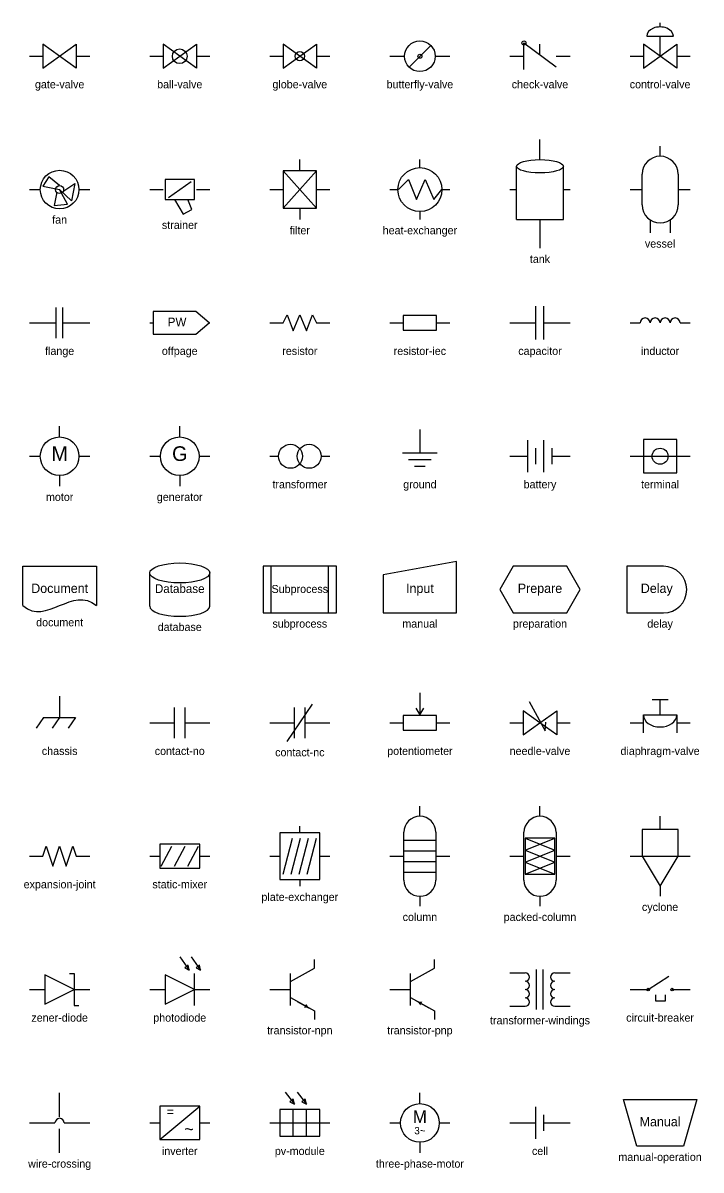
# Model space of a CAD drawing. Header units: millimetres. Extents: x -81 to 2045, y -3666 to 54.
# Drawn here: x -55 to 961, y -1671 to 50 of the extents above; entities that cross this region are included whole.
import ezdxf
from ezdxf.enums import TextEntityAlignment as Align

# ---------------------------------------------------------------- set-up
doc = ezdxf.new("R2010")
doc.units = ezdxf.units.MM
doc.layers.get('0').update_dxf_attribs({"linetype": 'CONTINUOUS', "true_color": 0x344755})
for name, color, linetype, true_color in [('Electrical', 7, 'CONTINUOUS', 0x6477ba), ('Equipment', 7, 'CONTINUOUS', 0x355463), ('Process', 7, 'CONTINUOUS', 0x147c77)]:
    doc.layers.add(name, color=color, linetype=linetype, true_color=true_color)

# ---------------------------------------------------------------- blocks, each defined once
blk = doc.blocks.new('CC_GATE_VALVE')
at = {"color": 0, "linetype": 'CONTINUOUS'}
for p, q in [((-45, 0), (-25, 0)), ((25, 0), (45, 0))]:
    blk.add_line(p, q, dxfattribs=at)
for points in [[(-25, -18), (0, 0), (-25, 18)], [(25, -18), (0, 0), (25, 18)]]:
    blk.add_lwpolyline(points, close=True, dxfattribs=at)
blk = doc.blocks.new('CC_BALL_VALVE')
at = {"color": 0, "linetype": 'CONTINUOUS'}
for p, q in [((-45, 0), (-25, 0)), ((25, 0), (45, 0))]:
    blk.add_line(p, q, dxfattribs=at)
for points in [[(-25, -18), (0, 0), (-25, 18)], [(25, -18), (0, 0), (25, 18)]]:
    blk.add_lwpolyline(points, close=True, dxfattribs=at)
blk.add_circle((0, 0), 11, dxfattribs=at)
blk = doc.blocks.new('CC_GLOBE_VALVE')
at = {"color": 0, "linetype": 'CONTINUOUS'}
for p, q in [((-45, 0), (-25, 0)), ((25, 0), (45, 0))]:
    blk.add_line(p, q, dxfattribs=at)
for points in [[(-25, -18), (0, 0), (-25, 18)], [(25, -18), (0, 0), (25, 18)]]:
    blk.add_lwpolyline(points, close=True, dxfattribs=at)
blk.add_circle((0, 0), 7, dxfattribs=at)
blk = doc.blocks.new('CC_BUTTERFLY_VALVE')
at = {"color": 0, "linetype": 'CONTINUOUS'}
for p, q in [((-45, 0), (-23, 0)), ((-16.3, -16.3), (16.3, 16.3)), ((23, 0), (45, 0))]:
    blk.add_line(p, q, dxfattribs=at)
for radius in [23, 3]:
    blk.add_circle((0, 0), radius, dxfattribs=at)
blk = doc.blocks.new('CC_CHECK_VALVE')
at = {"color": 0, "linetype": 'CONTINUOUS'}
for p, q in [((-24, -20), (-24, 20)), ((-24, 20), (24, -16)), ((0, 2), (0, 18)), ((-45, 0), (-24, 0)), ((24, 0), (45, 0))]:
    blk.add_line(p, q, dxfattribs=at)
blk.add_circle((-24, 20), 3, dxfattribs=at)
blk = doc.blocks.new('CC_CONTROL_VALVE')
at = {"color": 0, "linetype": 'CONTINUOUS'}
for p, q in [((0, 44), (0, 50)), ((-20, 30), (20, 30)), ((0, 0), (0, 30)), ((-45, 0), (-25, 0)), ((25, 0), (45, 0))]:
    blk.add_line(p, q, dxfattribs=at)
for points in [[(-25, -18), (0, 0), (-25, 18)], [(25, -18), (0, 0), (25, 18)]]:
    blk.add_lwpolyline(points, close=True, dxfattribs=at)
blk.add_ellipse((0, 30), major_axis=(20, 0), ratio=0.7, start_param=0, end_param=3.141593, dxfattribs=at)
blk = doc.blocks.new('CC_FAN')
at = {"color": 0, "linetype": 'CONTINUOUS'}
for p, q in [((-45, 0), (-29, 0)), ((29, 0), (45, 0))]:
    blk.add_line(p, q, dxfattribs=at)
for points in [[(0, 6), (-16, 19), (-25, 5), (0, 0)], [(-4, -4), (-8, -24), (12, -22), (0, 0)], [(5, -3), (23, 9), (18, -17), (0, 0)]]:
    blk.add_lwpolyline(points, dxfattribs=at)
for radius in [29, 6]:
    blk.add_circle((0, 0), radius, dxfattribs=at)
blk = doc.blocks.new('CC_STRAINER')
at = {"color": 0, "linetype": 'CONTINUOUS'}
for p, q in [((-45, 0), (-25, 0)), ((-17, -12), (17, 12)), ((25, 0), (45, 0))]:
    blk.add_line(p, q, dxfattribs=at)
blk.add_lwpolyline([(-22, -15), (22, -15), (22, 15), (-22, 15)], close=True, dxfattribs=at)
blk.add_lwpolyline([(-8, -15), (5, -37), (18, -30), (12, -15)], dxfattribs=at)
blk = doc.blocks.new('CC_FILTER')
at = {"color": 0, "linetype": 'CONTINUOUS'}
for p, q in [((0, 28), (0, 45)), ((-25, -28), (25, 28)), ((-25, 28), (25, -28)), ((-45, 0), (-25, 0)), ((25, 0), (45, 0)), ((0, -28), (0, -45))]:
    blk.add_line(p, q, dxfattribs=at)
blk.add_lwpolyline([(-25, -28), (25, -28), (25, 28), (-25, 28)], close=True, dxfattribs=at)
blk = doc.blocks.new('CC_HEAT_EXCHANGER')
at = {"color": 0, "linetype": 'CONTINUOUS'}
for p, q in [((0, 33), (0, 45)), ((-45, 0), (-33, 0)), ((33, 0), (45, 0)), ((0, -33), (0, -45))]:
    blk.add_line(p, q, dxfattribs=at)
blk.add_lwpolyline([(-32, 0), (-17, 15), (-5, -15), (8, 15), (21, -15), (33, 0)], dxfattribs=at)
blk.add_circle((0, 0), 33, dxfattribs=at)
blk = doc.blocks.new('CC_TANK')
at = {"color": 0, "linetype": 'CONTINUOUS'}
for p, q in [((0, 45), (0, 75)), ((-35, -45), (-35, 35)), ((35, -45), (35, 35)), ((-45, 0), (-35, 0)), ((35, 0), (45, 0)), ((-35, -45), (35, -45)), ((0, -45), (0, -88))]:
    blk.add_line(p, q, dxfattribs=at)
blk.add_ellipse((0, 35), major_axis=(35, 0), ratio=0.285714, dxfattribs=at)
blk = doc.blocks.new('CC_VESSEL')
at = {"color": 0, "linetype": 'CONTINUOUS'}
for p, q in [((0, 50), (0, 65)), ((-27, -23), (-27, 23)), ((27, 23), (27, -23)), ((-45, 0), (-27, 0)), ((27, 0), (45, 0)), ((-15, -45.45), (-15, -65)), ((15, -45.45), (15, -65))]:
    blk.add_line(p, q, dxfattribs=at)
for centre, start, end in [((0, 23), 0, 180), ((0, -23), 180, 360)]:
    blk.add_arc(centre, 27, start, end, dxfattribs=at)
blk = doc.blocks.new('CC_FLANGE')
at = {"color": 0, "linetype": 'CONTINUOUS'}
for p, q in [((-5, -23), (-5, 23)), ((5, -23), (5, 23)), ((-45, 0), (-5, 0)), ((5, 0), (45, 0))]:
    blk.add_line(p, q, dxfattribs=at)
blk = doc.blocks.new('CC_OFFPAGE')
at = {"color": 0, "linetype": 'CONTINUOUS'}
for p, q in [((-45, 0), (-40, 0)), ((44, 0), (45, 0))]:
    blk.add_line(p, q, dxfattribs=at)
blk.add_lwpolyline([(-40, -17), (24, -17), (44, 0), (24, 17), (-40, 17)], close=True, dxfattribs=at)
blk.add_text('PW', height=13, dxfattribs=at).set_placement((-4, -5), align=Align.CENTER)
blk = doc.blocks.new('CC_RESISTOR')
at = {"color": 0, "linetype": 'CONTINUOUS'}
for p, q in [((-45, 0), (-25, 0)), ((25, 0), (45, 0))]:
    blk.add_line(p, q, dxfattribs=at)
blk.add_lwpolyline([(-25, 0), (-19, 12), (-10, -12), (0, 12), (10, -12), (19, 12), (25, 0)], dxfattribs=at)
blk = doc.blocks.new('CC_RESISTOR_IEC')
at = {"color": 0, "linetype": 'CONTINUOUS'}
for p, q in [((-45, 0), (-25, 0)), ((25, 0), (45, 0))]:
    blk.add_line(p, q, dxfattribs=at)
blk.add_lwpolyline([(-25, -11), (25, -11), (25, 11), (-25, 11)], close=True, dxfattribs=at)
blk = doc.blocks.new('CC_CAPACITOR')
at = {"color": 0, "linetype": 'CONTINUOUS'}
for p, q in [((-6, -25), (-6, 25)), ((6, -25), (6, 25)), ((-45, 0), (-6, 0)), ((6, 0), (45, 0))]:
    blk.add_line(p, q, dxfattribs=at)
blk = doc.blocks.new('CC_INDUCTOR')
at = {"color": 0, "linetype": 'CONTINUOUS'}
for p, q in [((-45, 0), (-30, 0)), ((30, 0), (45, 0))]:
    blk.add_line(p, q, dxfattribs=at)
for centre in [(-22.5, 0), (-7.5, 0), (7.5, 0), (22.5, 0)]:
    blk.add_arc(centre, 7.5, 0, 180, dxfattribs=at)
blk = doc.blocks.new('CC_MOTOR')
at = {"color": 0, "linetype": 'CONTINUOUS'}
for p, q in [((0, 29), (0, 45)), ((-45, 0), (-29, 0)), ((29, 0), (45, 0)), ((0, -29), (0, -45))]:
    blk.add_line(p, q, dxfattribs=at)
blk.add_circle((0, 0), 29, dxfattribs=at)
blk.add_text('M', height=22, dxfattribs=at).set_placement((0, -7), align=Align.CENTER)
blk = doc.blocks.new('CC_GENERATOR')
at = {"color": 0, "linetype": 'CONTINUOUS'}
for p, q in [((0, 29), (0, 45)), ((-45, 0), (-29, 0)), ((29, 0), (45, 0)), ((0, -29), (0, -45))]:
    blk.add_line(p, q, dxfattribs=at)
blk.add_circle((0, 0), 29, dxfattribs=at)
blk.add_text('G', height=22, dxfattribs=at).set_placement((0, -7), align=Align.CENTER)
blk = doc.blocks.new('CC_TRANSFORMER')
at = {"color": 0, "linetype": 'CONTINUOUS'}
for p, q in [((-45, 0), (-32, 0)), ((32, 0), (45, 0))]:
    blk.add_line(p, q, dxfattribs=at)
for centre in [(-14, 0), (14, 0)]:
    blk.add_circle(centre, 18, dxfattribs=at)
blk = doc.blocks.new('CC_GROUND')
at = {"color": 0, "linetype": 'CONTINUOUS'}
for p, q in [((0, 40), (0, 5)), ((-26, 5), (26, 5)), ((-17, -5), (17, -5)), ((-8, -15), (8, -15))]:
    blk.add_line(p, q, dxfattribs=at)
blk = doc.blocks.new('CC_BATTERY')
at = {"color": 0, "linetype": 'CONTINUOUS'}
for p, q in [((-18, -24), (-18, 24)), ((6, -24), (6, 24)), ((-45, 0), (-18, 0)), ((-6, -12), (-6, 12)), ((18, -12), (18, 12)), ((18, 0), (45, 0))]:
    blk.add_line(p, q, dxfattribs=at)
blk = doc.blocks.new('CC_TERMINAL')
at = {"color": 0, "linetype": 'CONTINUOUS'}
blk.add_line((-45, 0), (45, 0), dxfattribs=at)
blk.add_lwpolyline([(-25, -25), (25, -25), (25, 25), (-25, 25)], close=True, dxfattribs=at)
blk.add_circle((0, 0), 12, dxfattribs=at)
blk = doc.blocks.new('CC_DOCUMENT')
at = {"color": 0, "linetype": 'CONTINUOUS'}
for p, q in [((-55, -24), (-55, 35)), ((-55, 35), (55, 35)), ((55, 35), (55, -24))]:
    blk.add_line(p, q, dxfattribs=at)
blk.add_open_spline([(-55, -24), (-20, -55), (20, 7), (55, -24)], degree=3, dxfattribs=at)
blk.add_text('Document', height=14, dxfattribs=at).set_placement((0, -5), align=Align.CENTER)
blk = doc.blocks.new('CC_DATABASE')
at = {"color": 0, "linetype": 'CONTINUOUS'}
for p, q in [((-45, -25), (-45, 25)), ((45, -25), (45, 25))]:
    blk.add_line(p, q, dxfattribs=at)
blk.add_ellipse((0, 25), major_axis=(45, 0), ratio=0.333333, dxfattribs=at)
blk.add_ellipse((0, -25), major_axis=(45, 0), ratio=0.333333, start_param=3.141593, end_param=6.283185, dxfattribs=at)
blk.add_text('Database', height=13, dxfattribs=at).set_placement((0, -5), align=Align.CENTER)
blk = doc.blocks.new('CC_SUBPROCESS')
at = {"color": 0, "linetype": 'CONTINUOUS'}
for p, q in [((-43, -35), (-43, 35)), ((43, -35), (43, 35))]:
    blk.add_line(p, q, dxfattribs=at)
blk.add_lwpolyline([(-55, -35), (55, -35), (55, 35), (-55, 35)], close=True, dxfattribs=at)
blk.add_text('Subprocess', height=12, dxfattribs=at).set_placement((0, -5), align=Align.CENTER)
blk = doc.blocks.new('CC_MANUAL')
at = {"color": 0, "linetype": 'CONTINUOUS'}
blk.add_lwpolyline([(-55, -35), (55, -35), (55, 42), (-55, 22)], close=True, dxfattribs=at)
blk.add_text('Input', height=14, dxfattribs=at).set_placement((0, -5), align=Align.CENTER)
blk = doc.blocks.new('CC_PREPARATION')
at = {"color": 0, "linetype": 'CONTINUOUS'}
blk.add_lwpolyline([(-40, -35), (40, -35), (60, 0), (40, 35), (-40, 35), (-60, 0)], close=True, dxfattribs=at)
blk.add_text('Prepare', height=14, dxfattribs=at).set_placement((0, -5), align=Align.CENTER)
blk = doc.blocks.new('CC_DELAY')
at = {"color": 0, "linetype": 'CONTINUOUS'}
for p, q in [((5, 35), (-50, 35)), ((-50, 35), (-50, -35)), ((-50, -35), (5, -35))]:
    blk.add_line(p, q, dxfattribs=at)
blk.add_arc((5, 0), 35, -90, 90, dxfattribs=at)
blk.add_text('Delay', height=14, dxfattribs=at).set_placement((-5, -5), align=Align.CENTER)
blk = doc.blocks.new('CC_CHASSIS')
at = {"color": 0, "linetype": 'CONTINUOUS'}
for p, q in [((0, 40), (0, 8)), ((-24, 8), (-35, -8)), ((-24, 8), (24, 8)), ((0, 8), (-11, -8)), ((24, 8), (13, -8))]:
    blk.add_line(p, q, dxfattribs=at)
blk = doc.blocks.new('CC_CONTACT_NO')
at = {"color": 0, "linetype": 'CONTINUOUS'}
for p, q in [((-8, -23), (-8, 23)), ((8, -23), (8, 23)), ((-45, 0), (-8, 0)), ((8, 0), (45, 0))]:
    blk.add_line(p, q, dxfattribs=at)
blk = doc.blocks.new('CC_CONTACT_NC')
at = {"color": 0, "linetype": 'CONTINUOUS'}
for p, q in [((-19, -28), (19, 28)), ((-8, -23), (-8, 23)), ((8, -23), (8, 23)), ((-45, 0), (-8, 0)), ((8, 0), (45, 0))]:
    blk.add_line(p, q, dxfattribs=at)
blk = doc.blocks.new('CC_POTENTIOMETER')
at = {"color": 0, "linetype": 'CONTINUOUS'}
for p, q in [((0, 45), (0, 12)), ((-45, 0), (-25, 0)), ((25, 0), (45, 0))]:
    blk.add_line(p, q, dxfattribs=at)
blk.add_lwpolyline([(-6, 22), (0, 12), (6, 22)], dxfattribs=at)
blk.add_lwpolyline([(-25, -11), (25, -11), (25, 11), (-25, 11)], close=True, dxfattribs=at)
blk = doc.blocks.new('CC_NEEDLE_VALVE')
at = {"color": 0, "linetype": 'CONTINUOUS'}
for p, q in [((-16, 32), (8, -12)), ((-45, 0), (-25, 0)), ((25, 0), (45, 0))]:
    blk.add_line(p, q, dxfattribs=at)
for points in [[(-25, -18), (0, 0), (-25, 18)], [(25, -18), (0, 0), (25, 18)]]:
    blk.add_lwpolyline(points, close=True, dxfattribs=at)
blk.add_lwpolyline([(2, -1), (8, -12), (9, 1)], dxfattribs=at)
blk = doc.blocks.new('CC_DIAPHRAGM_VALVE')
at = {"color": 0, "linetype": 'CONTINUOUS'}
for p, q in [((-12, 35), (12, 35)), ((0, 12), (0, 35)), ((-45, 0), (-25, 0)), ((25, 0), (45, 0))]:
    blk.add_line(p, q, dxfattribs=at)
blk.add_lwpolyline([(-25, -15), (-25, 12), (25, 12), (25, -15)], dxfattribs=at)
blk.add_ellipse((0, 12), major_axis=(25, 0), ratio=0.72, start_param=3.141593, end_param=6.283185, dxfattribs=at)
blk = doc.blocks.new('CC_EXPANSION_JOINT')
at = {"color": 0, "linetype": 'CONTINUOUS'}
for p, q in [((-45, 0), (-25, 0)), ((25, 0), (45, 0))]:
    blk.add_line(p, q, dxfattribs=at)
blk.add_lwpolyline([(-25, 0), (-20, 15), (-10, -15), (0, 15), (10, -15), (20, 15), (25, 0)], dxfattribs=at)
blk = doc.blocks.new('CC_STATIC_MIXER')
at = {"color": 0, "linetype": 'CONTINUOUS'}
for p, q in [((-45, 0), (-30, 0)), ((-28, -15), (-12, 15)), ((-8, -15), (8, 15)), ((12, -15), (28, 15)), ((30, 0), (45, 0))]:
    blk.add_line(p, q, dxfattribs=at)
blk.add_lwpolyline([(-30, -18), (30, -18), (30, 18), (-30, 18)], close=True, dxfattribs=at)
blk = doc.blocks.new('CC_PLATE_EXCHANGER')
at = {"color": 0, "linetype": 'CONTINUOUS'}
for p, q in [((0, 35), (0, 45)), ((-25, -27), (-11, 27)), ((-13, -27), (1, 27)), ((-1, -27), (13, 27)), ((11, -27), (25, 27)), ((-45, 0), (-30, 0)), ((30, 0), (45, 0)), ((0, -35), (0, -45))]:
    blk.add_line(p, q, dxfattribs=at)
blk.add_lwpolyline([(-30, -35), (30, -35), (30, 35), (-30, 35)], close=True, dxfattribs=at)
blk = doc.blocks.new('CC_COLUMN')
at = {"color": 0, "linetype": 'CONTINUOUS'}
for p, q in [((0, 60), (0, 75)), ((-24, -36), (-24, 36)), ((24, 36), (24, -36)), ((-24, 24), (24, 24)), ((-45, 0), (-24, 0)), ((-24, 8), (24, 8)), ((24, 0), (45, 0)), ((-24, -8), (24, -8)), ((-24, -24), (24, -24)), ((0, -60), (0, -75))]:
    blk.add_line(p, q, dxfattribs=at)
for centre, start, end in [((0, 36), 0, 180), ((0, -36), 180, 360)]:
    blk.add_arc(centre, 24, start, end, dxfattribs=at)
blk = doc.blocks.new('CC_PACKED_COLUMN')
at = {"color": 0, "linetype": 'CONTINUOUS'}
for p, q in [((0, 60), (0, 75)), ((-24, -36), (-24, 36)), ((24, 36), (24, -36)), ((-22, 9), (22, 27)), ((-22, 27), (22, 9)), ((-45, 0), (-24, 0)), ((-22, -9), (22, 9)), ((-22, 9), (22, -9)), ((24, 0), (45, 0)), ((-22, -27), (22, -9)), ((-22, -9), (22, -27)), ((0, -60), (0, -75))]:
    blk.add_line(p, q, dxfattribs=at)
blk.add_lwpolyline([(-22, -27), (22, -27), (22, 27), (-22, 27)], close=True, dxfattribs=at)
for centre, start, end in [((0, 36), 0, 180), ((0, -36), 180, 360)]:
    blk.add_arc(centre, 24, start, end, dxfattribs=at)
blk = doc.blocks.new('CC_CYCLONE')
at = {"color": 0, "linetype": 'CONTINUOUS'}
for p, q in [((0, 40), (0, 60)), ((-45, 0), (-27, 0)), ((27, 0), (45, 0)), ((0, -45), (0, -60))]:
    blk.add_line(p, q, dxfattribs=at)
blk.add_lwpolyline([(-27, 0), (27, 0), (27, 40), (-27, 40)], close=True, dxfattribs=at)
blk.add_lwpolyline([(-27, 0), (0, -45), (27, 0)], dxfattribs=at)
blk = doc.blocks.new('CC_ZENER_DIODE')
at = {"color": 0, "linetype": 'CONTINUOUS'}
for p, q in [((-45, 0), (-22, 0)), ((22, 0), (45, 0))]:
    blk.add_line(p, q, dxfattribs=at)
blk.add_lwpolyline([(-22, -22), (22, 0), (-22, 22)], close=True, dxfattribs=at)
blk.add_lwpolyline([(15, 24), (22, 24), (22, -24), (29, -24)], dxfattribs=at)
blk = doc.blocks.new('CC_PHOTODIODE')
at = {"color": 0, "linetype": 'CONTINUOUS'}
for p, q in [((0, 49), (14, 29)), ((17, 49), (31, 29)), ((22, -24), (22, 24)), ((-45, 0), (-22, 0)), ((22, 0), (45, 0))]:
    blk.add_line(p, q, dxfattribs=at)
for points in [[(14, 29), (12.6, 36.5), (7.4, 32.9)], [(31, 29), (29.6, 36.5), (24.4, 32.9)], [(-22, -22), (22, 0), (-22, 22)]]:
    blk.add_lwpolyline(points, close=True, dxfattribs=at)
blk = doc.blocks.new('CC_TRANSISTOR_NPN')
at = {"color": 0, "linetype": 'CONTINUOUS'}
for p, q in [((22, 32), (22, 45)), ((-14, 12), (22, 32)), ((-14, -24), (-14, 24)), ((-45, 0), (-14, 0)), ((-14, -12), (22, -32)), ((-4, -17.6), (14, -27.6)), ((22, -32), (22, -45))]:
    blk.add_line(p, q, dxfattribs=at)
blk.add_solid([(14, -27.6), (9.4, -21.4), (6.4, -26.9)], dxfattribs=at)
blk = doc.blocks.new('CC_TRANSISTOR_PNP')
at = {"color": 0, "linetype": 'CONTINUOUS'}
for p, q in [((22, 32), (22, 45)), ((-14, 12), (22, 32)), ((-14, -24), (-14, 24)), ((-45, 0), (-14, 0)), ((-14, -12), (22, -32)), ((14, -27.6), (-4, -17.6)), ((22, -32), (22, -45))]:
    blk.add_line(p, q, dxfattribs=at)
blk.add_solid([(-4, -17.6), (0.6, -23.7), (3.6, -18.2)], dxfattribs=at)
blk = doc.blocks.new('CC_TRANSFORMER_WINDINGS')
at = {"color": 0, "linetype": 'CONTINUOUS'}
for p, q in [((-45, 25), (-22, 25)), ((-5, -30), (-5, 30)), ((5, -30), (5, 30)), ((22, 25), (45, 25)), ((-45, -25), (-22, -25)), ((22, -25), (45, -25))]:
    blk.add_line(p, q, dxfattribs=at)
for centre, start, end in [((-22, 18.75), -90, 90), ((22, 18.75), 90, 270), ((-22, 6.25), -90, 90), ((-22, -6.25), -90, 90), ((22, 6.25), 90, 270), ((22, -6.25), 90, 270), ((-22, -18.75), -90, 90), ((22, -18.75), 90, 270)]:
    blk.add_arc(centre, 6.25, start, end, dxfattribs=at)
blk = doc.blocks.new('CC_CIRCUIT_BREAKER')
at = {"color": 0, "linetype": 'CONTINUOUS'}
for p, q in [((-18, 0), (13, 20)), ((-45, 0), (-18, 0)), ((18, 0), (45, 0))]:
    blk.add_line(p, q, dxfattribs=at)
blk.add_lwpolyline([(-7, -8), (-7, -17), (8, -17), (8, -8)], dxfattribs=at)
for centre in [(-18, 0), (18, 0)]:
    blk.add_circle(centre, 2, dxfattribs=at)
blk = doc.blocks.new('CC_WIRE_CROSSING')
at = {"color": 0, "linetype": 'CONTINUOUS'}
for p, q in [((0, 9), (0, 45)), ((-45, 0), (-7, 0)), ((7, 0), (45, 0)), ((0, -45), (0, -9))]:
    blk.add_line(p, q, dxfattribs=at)
blk.add_arc((0, 0), 7, 0, 180, dxfattribs=at)
blk = doc.blocks.new('CC_INVERTER')
at = {"color": 0, "linetype": 'CONTINUOUS'}
for p, q in [((-30, -25), (30, 25)), ((-45, 0), (-30, 0)), ((30, 0), (45, 0))]:
    blk.add_line(p, q, dxfattribs=at)
blk.add_lwpolyline([(-30, -25), (30, -25), (30, 25), (-30, 25)], close=True, dxfattribs=at)
for s, height, p in [('=', 14, (-14, 10)), ('~', 18, (14, -18))]:
    blk.add_text(s, height=height, dxfattribs=at).set_placement(p, align=Align.CENTER)
blk = doc.blocks.new('CC_PV_MODULE')
at = {"color": 0, "linetype": 'CONTINUOUS'}
for p, q in [((-22, 46), (-8, 28)), ((-4, 46), (10, 28)), ((-10, -20), (-10, 20)), ((10, -20), (10, 20)), ((-45, 0), (-30, 0)), ((-30, 0), (30, 0)), ((30, 0), (45, 0))]:
    blk.add_line(p, q, dxfattribs=at)
for points in [[(-8, 28), (-9.8, 35.5), (-14.8, 31.6)], [(10, 28), (8.2, 35.5), (3.2, 31.6)], [(-30, -20), (30, -20), (30, 20), (-30, 20)]]:
    blk.add_lwpolyline(points, close=True, dxfattribs=at)
blk = doc.blocks.new('CC_THREE_PHASE_MOTOR')
at = {"color": 0, "linetype": 'CONTINUOUS'}
for p, q in [((0, 29), (0, 45)), ((-45, 0), (-29, 0)), ((29, 0), (45, 0)), ((0, -29), (0, -45))]:
    blk.add_line(p, q, dxfattribs=at)
blk.add_circle((0, 0), 29, dxfattribs=at)
for s, height, p in [('M', 19, (0, 0)), ('3~', 11, (0, -17))]:
    blk.add_text(s, height=height, dxfattribs=at).set_placement(p, align=Align.CENTER)
blk = doc.blocks.new('CC_CELL')
at = {"color": 0, "linetype": 'CONTINUOUS'}
for p, q in [((-6, -24), (-6, 24)), ((-45, 0), (-6, 0)), ((6, -12), (6, 12)), ((6, 0), (45, 0))]:
    blk.add_line(p, q, dxfattribs=at)
blk = doc.blocks.new('CC_MANUAL_OPERATION')
at = {"color": 0, "linetype": 'CONTINUOUS'}
blk.add_lwpolyline([(-55, 35), (55, 35), (35, -35), (-35, -35)], close=True, dxfattribs=at)
blk.add_text('Manual', height=14, dxfattribs=at).set_placement((0, -5), align=Align.CENTER)

msp = doc.modelspace()

# ---------------------------------------------------------------- block references
at = {"layer": 'Electrical'}
ref = msp.add_blockref('CC_CAPACITOR', (720, -400), dxfattribs=at)
ref.add_attrib('TAG', 'capacitor', dxfattribs={"height": 12}).set_placement((720, -448), align=Align.CENTER)
ref = msp.add_blockref('CC_RESISTOR', (360, -400), dxfattribs=at)
ref.add_attrib('TAG', 'resistor', dxfattribs={"height": 12}).set_placement((360, -448), align=Align.CENTER)
ref = msp.add_blockref('CC_RESISTOR_IEC', (540, -400), dxfattribs=at)
ref.add_attrib('TAG', 'resistor-iec', dxfattribs={"height": 12}).set_placement((540, -448), align=Align.CENTER)
ref = msp.add_blockref('CC_INDUCTOR', (900, -400), dxfattribs=at)
ref.add_attrib('TAG', 'inductor', dxfattribs={"height": 12}).set_placement((900, -448), align=Align.CENTER)
ref = msp.add_blockref('CC_MOTOR', (0, -600), dxfattribs=at)
ref.add_attrib('TAG', 'motor', dxfattribs={"height": 12}).set_placement((0, -667), align=Align.CENTER)
ref = msp.add_blockref('CC_GENERATOR', (180, -600), dxfattribs=at)
ref.add_attrib('TAG', 'generator', dxfattribs={"height": 12}).set_placement((180, -667), align=Align.CENTER)
ref = msp.add_blockref('CC_GROUND', (540, -600), dxfattribs=at)
ref.add_attrib('TAG', 'ground', dxfattribs={"height": 12}).set_placement((540, -648), align=Align.CENTER)
ref = msp.add_blockref('CC_TRANSFORMER', (360, -600), dxfattribs=at)
ref.add_attrib('TAG', 'transformer', dxfattribs={"height": 12}).set_placement((360, -648), align=Align.CENTER)
ref = msp.add_blockref('CC_BATTERY', (720, -600), dxfattribs=at)
ref.add_attrib('TAG', 'battery', dxfattribs={"height": 12}).set_placement((720, -648), align=Align.CENTER)
ref = msp.add_blockref('CC_TERMINAL', (900, -600), dxfattribs=at)
ref.add_attrib('TAG', 'terminal', dxfattribs={"height": 12}).set_placement((900, -648), align=Align.CENTER)
ref = msp.add_blockref('CC_CHASSIS', (0, -1000), dxfattribs=at)
ref.add_attrib('TAG', 'chassis', dxfattribs={"height": 12}).set_placement((0, -1048), align=Align.CENTER)
ref = msp.add_blockref('CC_POTENTIOMETER', (540, -1000), dxfattribs=at)
ref.add_attrib('TAG', 'potentiometer', dxfattribs={"height": 12}).set_placement((540, -1048), align=Align.CENTER)
ref = msp.add_blockref('CC_CONTACT_NO', (180, -1000), dxfattribs=at)
ref.add_attrib('TAG', 'contact-no', dxfattribs={"height": 12}).set_placement((180, -1048), align=Align.CENTER)
ref = msp.add_blockref('CC_CONTACT_NC', (360, -1000), dxfattribs=at)
ref.add_attrib('TAG', 'contact-nc', dxfattribs={"height": 12}).set_placement((360, -1050), align=Align.CENTER)
ref = msp.add_blockref('CC_PHOTODIODE', (180, -1400), dxfattribs=at)
ref.add_attrib('TAG', 'photodiode', dxfattribs={"height": 12}).set_placement((180, -1448), align=Align.CENTER)
ref = msp.add_blockref('CC_TRANSISTOR_NPN', (360, -1400), dxfattribs=at)
ref.add_attrib('TAG', 'transistor-npn', dxfattribs={"height": 12}).set_placement((360, -1467), align=Align.CENTER)
ref = msp.add_blockref('CC_TRANSISTOR_PNP', (540, -1400), dxfattribs=at)
ref.add_attrib('TAG', 'transistor-pnp', dxfattribs={"height": 12}).set_placement((540, -1467), align=Align.CENTER)
ref = msp.add_blockref('CC_ZENER_DIODE', (0, -1400), dxfattribs=at)
ref.add_attrib('TAG', 'zener-diode', dxfattribs={"height": 12}).set_placement((0, -1448), align=Align.CENTER)
ref = msp.add_blockref('CC_TRANSFORMER_WINDINGS', (720, -1400), dxfattribs=at)
ref.add_attrib('TAG', 'transformer-windings', dxfattribs={"height": 12}).set_placement((720, -1452), align=Align.CENTER)
ref = msp.add_blockref('CC_CIRCUIT_BREAKER', (900, -1400), dxfattribs=at)
ref.add_attrib('TAG', 'circuit-breaker', dxfattribs={"height": 12}).set_placement((900, -1448), align=Align.CENTER)
ref = msp.add_blockref('CC_WIRE_CROSSING', (0, -1600), dxfattribs=at)
ref.add_attrib('TAG', 'wire-crossing', dxfattribs={"height": 12}).set_placement((0, -1667), align=Align.CENTER)
ref = msp.add_blockref('CC_PV_MODULE', (360, -1600), dxfattribs=at)
ref.add_attrib('TAG', 'pv-module', dxfattribs={"height": 12}).set_placement((360, -1648), align=Align.CENTER)
ref = msp.add_blockref('CC_THREE_PHASE_MOTOR', (540, -1600), dxfattribs=at)
ref.add_attrib('TAG', 'three-phase-motor', dxfattribs={"height": 12}).set_placement((540, -1667), align=Align.CENTER)
ref = msp.add_blockref('CC_INVERTER', (180, -1600), dxfattribs=at)
ref.add_attrib('TAG', 'inverter', dxfattribs={"height": 12}).set_placement((180, -1648), align=Align.CENTER)
ref = msp.add_blockref('CC_CELL', (720, -1600), dxfattribs=at)
ref.add_attrib('TAG', 'cell', dxfattribs={"height": 12}).set_placement((720, -1648), align=Align.CENTER)
at = {"layer": 'Equipment'}
ref = msp.add_blockref('CC_CONTROL_VALVE', (900, 0), dxfattribs=at)
ref.add_attrib('TAG', 'control-valve', dxfattribs={"height": 12}).set_placement((900, -48), align=Align.CENTER)
ref = msp.add_blockref('CC_GATE_VALVE', (0, 0), dxfattribs=at)
ref.add_attrib('TAG', 'gate-valve', dxfattribs={"height": 12}).set_placement((0, -48), align=Align.CENTER)
ref = msp.add_blockref('CC_BALL_VALVE', (180, 0), dxfattribs=at)
ref.add_attrib('TAG', 'ball-valve', dxfattribs={"height": 12}).set_placement((180, -48), align=Align.CENTER)
ref = msp.add_blockref('CC_GLOBE_VALVE', (360, 0), dxfattribs=at)
ref.add_attrib('TAG', 'globe-valve', dxfattribs={"height": 12}).set_placement((360, -48), align=Align.CENTER)
ref = msp.add_blockref('CC_BUTTERFLY_VALVE', (540, 0), dxfattribs=at)
ref.add_attrib('TAG', 'butterfly-valve', dxfattribs={"height": 12}).set_placement((540, -48), align=Align.CENTER)
ref = msp.add_blockref('CC_CHECK_VALVE', (720, 0), dxfattribs=at)
ref.add_attrib('TAG', 'check-valve', dxfattribs={"height": 12}).set_placement((720, -48), align=Align.CENTER)
ref = msp.add_blockref('CC_TANK', (720, -200), dxfattribs=at)
ref.add_attrib('TAG', 'tank', dxfattribs={"height": 12}).set_placement((720, -310), align=Align.CENTER)
ref = msp.add_blockref('CC_VESSEL', (900, -200), dxfattribs=at)
ref.add_attrib('TAG', 'vessel', dxfattribs={"height": 12}).set_placement((900, -287), align=Align.CENTER)
ref = msp.add_blockref('CC_FAN', (0, -200), dxfattribs=at)
ref.add_attrib('TAG', 'fan', dxfattribs={"height": 12}).set_placement((0, -251), align=Align.CENTER)
ref = msp.add_blockref('CC_FILTER', (360, -200), dxfattribs=at)
ref.add_attrib('TAG', 'filter', dxfattribs={"height": 12}).set_placement((360, -267), align=Align.CENTER)
ref = msp.add_blockref('CC_HEAT_EXCHANGER', (540, -200), dxfattribs=at)
ref.add_attrib('TAG', 'heat-exchanger', dxfattribs={"height": 12}).set_placement((540, -267), align=Align.CENTER)
ref = msp.add_blockref('CC_STRAINER', (180, -200), dxfattribs=at)
ref.add_attrib('TAG', 'strainer', dxfattribs={"height": 12}).set_placement((180, -259), align=Align.CENTER)
ref = msp.add_blockref('CC_FLANGE', (0, -400), dxfattribs=at)
ref.add_attrib('TAG', 'flange', dxfattribs={"height": 12}).set_placement((0, -448), align=Align.CENTER)
ref = msp.add_blockref('CC_OFFPAGE', (180, -400), dxfattribs=at)
ref.add_attrib('TAG', 'offpage', dxfattribs={"height": 12}).set_placement((180, -448), align=Align.CENTER)
ref = msp.add_blockref('CC_NEEDLE_VALVE', (720, -1000), dxfattribs=at)
ref.add_attrib('TAG', 'needle-valve', dxfattribs={"height": 12}).set_placement((720, -1048), align=Align.CENTER)
ref = msp.add_blockref('CC_DIAPHRAGM_VALVE', (900, -1000), dxfattribs=at)
ref.add_attrib('TAG', 'diaphragm-valve', dxfattribs={"height": 12}).set_placement((900, -1048), align=Align.CENTER)
ref = msp.add_blockref('CC_COLUMN', (540, -1200), dxfattribs=at)
ref.add_attrib('TAG', 'column', dxfattribs={"height": 12}).set_placement((540, -1297), align=Align.CENTER)
ref = msp.add_blockref('CC_PACKED_COLUMN', (720, -1200), dxfattribs=at)
ref.add_attrib('TAG', 'packed-column', dxfattribs={"height": 12}).set_placement((720, -1297), align=Align.CENTER)
ref = msp.add_blockref('CC_CYCLONE', (900, -1200), dxfattribs=at)
ref.add_attrib('TAG', 'cyclone', dxfattribs={"height": 12}).set_placement((900, -1282), align=Align.CENTER)
ref = msp.add_blockref('CC_PLATE_EXCHANGER', (360, -1200), dxfattribs=at)
ref.add_attrib('TAG', 'plate-exchanger', dxfattribs={"height": 12}).set_placement((360, -1267), align=Align.CENTER)
ref = msp.add_blockref('CC_EXPANSION_JOINT', (0, -1200), dxfattribs=at)
ref.add_attrib('TAG', 'expansion-joint', dxfattribs={"height": 12}).set_placement((0, -1248), align=Align.CENTER)
ref = msp.add_blockref('CC_STATIC_MIXER', (180, -1200), dxfattribs=at)
ref.add_attrib('TAG', 'static-mixer', dxfattribs={"height": 12}).set_placement((180, -1248), align=Align.CENTER)
at = {"layer": 'Process'}
ref = msp.add_blockref('CC_DOCUMENT', (0, -800), dxfattribs=at)
ref.add_attrib('TAG', 'document', dxfattribs={"height": 12}).set_placement((0, -855), align=Align.CENTER)
ref = msp.add_blockref('CC_DATABASE', (180, -800), dxfattribs=at)
ref.add_attrib('TAG', 'database', dxfattribs={"height": 12}).set_placement((180, -862), align=Align.CENTER)
ref = msp.add_blockref('CC_SUBPROCESS', (360, -800), dxfattribs=at)
ref.add_attrib('TAG', 'subprocess', dxfattribs={"height": 12}).set_placement((360, -857), align=Align.CENTER)
ref = msp.add_blockref('CC_MANUAL', (540, -800), dxfattribs=at)
ref.add_attrib('TAG', 'manual', dxfattribs={"height": 12}).set_placement((540, -857), align=Align.CENTER)
ref = msp.add_blockref('CC_PREPARATION', (720, -800), dxfattribs=at)
ref.add_attrib('TAG', 'preparation', dxfattribs={"height": 12}).set_placement((720, -857), align=Align.CENTER)
ref = msp.add_blockref('CC_DELAY', (900, -800), dxfattribs=at)
ref.add_attrib('TAG', 'delay', dxfattribs={"height": 12}).set_placement((900, -857), align=Align.CENTER)
ref = msp.add_blockref('CC_MANUAL_OPERATION', (900, -1600), dxfattribs=at)
ref.add_attrib('TAG', 'manual-operation', dxfattribs={"height": 12}).set_placement((900, -1657), align=Align.CENTER)

doc.saveas('drawing.dxf')
